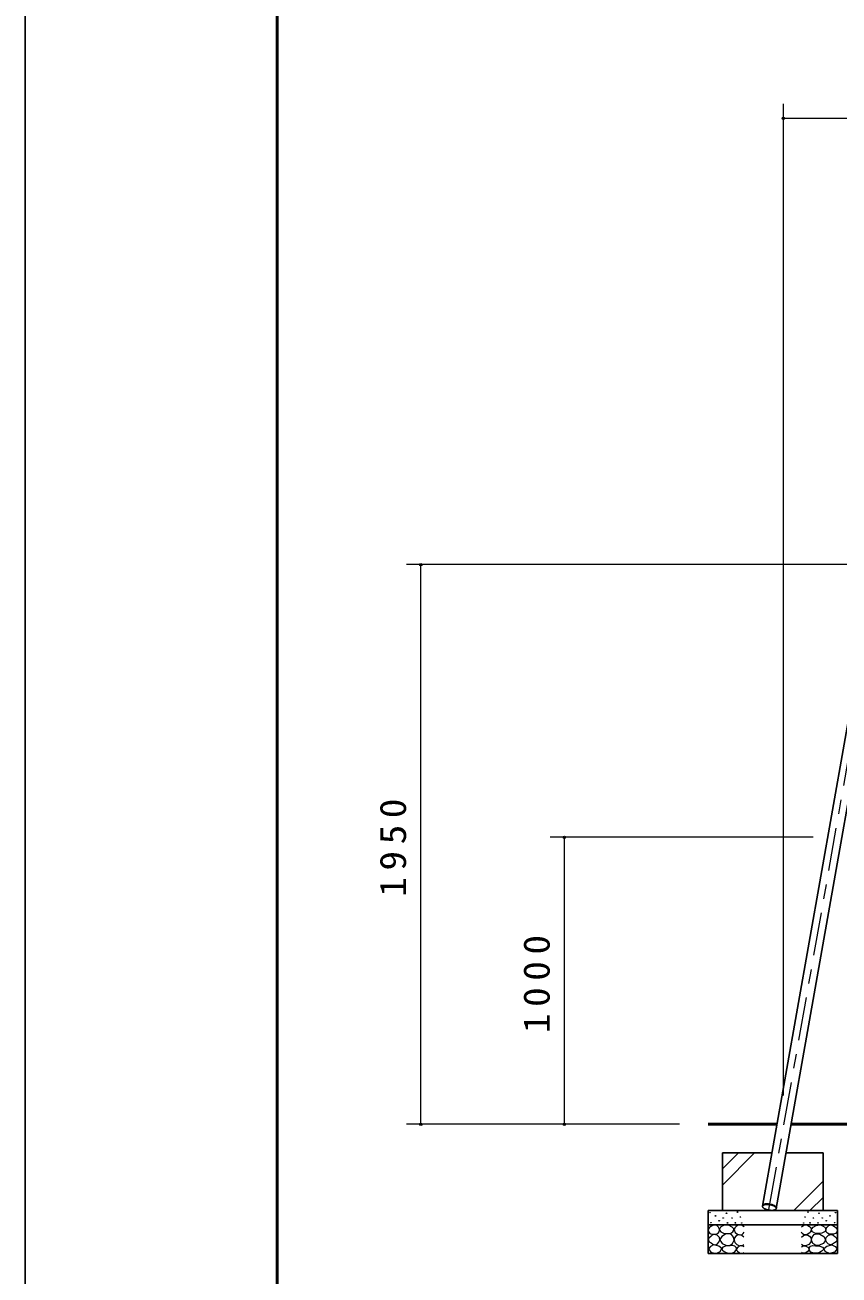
# Model space of a CAD drawing. Units: millimetres on the paper, with parts at other scales. Extents: x 197 to 617, y 140 to 437.
# Drawn here: x 196.6 to 253.3, y 203 to 290 of the extents above; entities that cross this region are included whole.
import ezdxf

# ---------------------------------------------------------------- set-up
doc = ezdxf.new("R2010")
doc.units = ezdxf.units.MM
doc.linetypes.add('USER2', pattern=[6, 3, -1, 1, -1])
for name, color, linetype, lineweight in [('A3図枠', 140, 'Continuous', 50), ('線', 2, 'Continuous', 25), ('補助', 2, 'Continuous', 13)]:
    doc.layers.add(name, color=color, linetype=linetype, lineweight=lineweight)
doc.styles.add('ＭＳ ゴシック', font='')
doc.styles.get('ＭＳ ゴシック').set_extended_font_data('MS Gothic')

# ---------------------------------------------------------------- blocks, each defined once
blk = doc.blocks.new('dimension_origin')
at = {"color": 0, "linetype": 'Continuous', "lineweight": -2}
blk.add_circle((0, 0), 1.25, dxfattribs=at)

msp = doc.modelspace()

# ---------------------------------------------------------------- linework, layer by layer
at = {"layer": 'A3図枠', "color": 7}
msp.add_line((214.142, 422.455), (214.142, 155.455), dxfattribs=at)
at = {"layer": '線', "color": 1, "linetype": 'USER2', "lineweight": 13}
msp.add_line((248.38, 207.509), (256.299, 252.418), dxfattribs=at)
at = {"layer": '線', "color": 7}
for p, q in [((247.929, 207.747), (255.405, 250.145)), ((248.886, 207.578), (256.362, 249.977)), ((245.142, 211.455), (245.142, 207.455)), ((248.583, 211.455), (245.142, 211.455)), ((252.142, 211.455), (249.57, 211.455)), ((252.142, 207.455), (252.142, 211.455)), ((244.142, 207.455), (244.142, 204.455)), ((244.142, 207.455), (253.142, 207.455)), ((253.142, 204.455), (253.142, 207.455)), ((244.142, 206.455), (253.142, 206.455)), ((244.142, 204.455), (253.142, 204.455))]:
    msp.add_line(p, q, dxfattribs=at)
at = {"layer": '線', "color": 7, "lineweight": 50}
for p, q in [((248.935, 213.455), (244.142, 213.455)), ((315.362, 213.455), (249.922, 213.455))]:
    msp.add_line(p, q, dxfattribs=at)
at = {"layer": '線', "color": 7, "lineweight": 13}
for p, q in [((245.142, 210.344), (246.254, 211.455)), ((245.142, 209.221), (247.376, 211.455)), ((250.112, 207.455), (252.142, 209.486)), ((251.234, 207.455), (252.142, 208.364))]:
    msp.add_line(p, q, dxfattribs=at)
at = {"layer": '線', "color": 7}
for points in [[(196.588, 139.92), (616.697, 139.92), (616.697, 436.915), (196.588, 436.915)], [(247.929, 207.747), (247.928, 207.73), (247.93, 207.713), (247.936, 207.695), (247.946, 207.677), (247.96, 207.659), (247.976, 207.641), (247.996, 207.623), (248.019, 207.606), (248.045, 207.588), (248.074, 207.572), (248.106, 207.556), (248.139, 207.541), (248.175, 207.527), (248.212, 207.514), (248.251, 207.502), (248.291, 207.491), (248.332, 207.481), (248.374, 207.473), (248.416, 207.467), (248.458, 207.462), (248.499, 207.458), (248.54, 207.456), (248.579, 207.455), (248.618, 207.456), (248.655, 207.459), (248.689, 207.463), (248.722, 207.469), (248.753, 207.476), (248.78, 207.485), (248.805, 207.495), (248.827, 207.506), (248.846, 207.519), (248.861, 207.532), (248.873, 207.547), (248.881, 207.562), (248.886, 207.578), (248.887, 207.595), (248.885, 207.613), (248.878, 207.63), (248.869, 207.648), (248.855, 207.666), (248.839, 207.684), (248.819, 207.702), (248.796, 207.72), (248.769, 207.737), (248.741, 207.754), (248.709, 207.77), (248.676, 207.785), (248.64, 207.799), (248.603, 207.812), (248.564, 207.824), (248.523, 207.835), (248.482, 207.844), (248.441, 207.852), (248.399, 207.859), (248.357, 207.864), (248.316, 207.868), (248.275, 207.87), (248.235, 207.87), (248.197, 207.869), (248.16, 207.866), (248.125, 207.862), (248.093, 207.856), (248.062, 207.849), (248.035, 207.841), (248.01, 207.831), (247.988, 207.819), (247.969, 207.807), (247.954, 207.793), (247.942, 207.779), (247.934, 207.763)]]:
    msp.add_lwpolyline(points, close=True, dxfattribs=at)
at = {"layer": '線'}
msp.add_lwpolyline([(248.893, 207.617), (248.893, 207.642), (248.885, 207.668), (248.869, 207.695), (248.845, 207.722), (248.814, 207.748), (248.776, 207.774), (248.732, 207.798), (248.682, 207.821), (248.628, 207.842), (248.57, 207.86), (248.509, 207.876), (248.447, 207.888), (248.384, 207.898), (248.322, 207.904), (248.262, 207.906), (248.203, 207.906), (248.149, 207.901), (248.099, 207.893), (248.055, 207.882), (248.016, 207.868), (247.985, 207.851), (247.96, 207.831), (247.944, 207.81), (247.936, 207.786)], dxfattribs=at)
at = {"layer": '補助'}
for p, q in [((249.388, 215.455), (249.388, 284.55)), ((249.388, 283.55), (315.856, 283.55)), ((254.342, 252.455), (223.142, 252.455)), ((224.142, 213.455), (224.142, 252.455)), ((251.449, 233.455), (233.142, 233.455)), ((234.142, 213.455), (234.142, 233.455)), ((242.142, 213.455), (223.142, 213.455)), ((242.142, 213.455), (233.142, 213.455))]:
    msp.add_line(p, q, dxfattribs=at)
for points in [[(244.591, 206.443), (244.462, 206.393), (244.338, 206.323), (244.221, 206.242), (244.148, 206.133), (244.168, 205.981), (244.268, 205.854), (244.405, 205.802), (244.56, 205.797), (244.712, 205.809), (244.838, 205.86), (244.913, 205.966), (244.94, 206.095), (244.923, 206.199), (244.864, 206.298), (244.741, 206.394)], [(245.38, 206.445), (245.282, 206.433), (245.169, 206.391), (245.01, 206.275), (244.936, 206.137), (244.954, 206.058), (245.028, 205.97), (245.218, 205.874), (245.418, 205.845), (245.565, 205.842), (245.715, 205.872), (245.867, 205.964), (245.942, 206.088), (245.923, 206.181), (245.828, 206.288), (245.615, 206.413)], [(251.905, 206.445), (252.003, 206.433), (252.116, 206.391), (252.275, 206.275), (252.348, 206.137), (252.331, 206.058), (252.256, 205.97), (252.066, 205.874), (251.867, 205.845), (251.72, 205.842), (251.57, 205.872), (251.418, 205.964), (251.343, 206.088), (251.362, 206.181), (251.456, 206.288), (251.67, 206.413)], [(252.693, 206.443), (252.823, 206.393), (252.947, 206.323), (253.064, 206.242), (253.137, 206.133), (253.117, 205.981), (253.017, 205.854), (252.879, 205.802), (252.725, 205.797), (252.573, 205.809), (252.446, 205.86), (252.371, 205.966), (252.345, 206.095), (252.362, 206.199), (252.421, 206.298), (252.544, 206.394)], [(244.541, 205.784), (244.434, 205.729), (244.325, 205.645), (244.196, 205.509), (244.148, 205.372), (244.22, 205.276), (244.35, 205.189), (244.483, 205.103), (244.617, 205.062), (244.77, 205.111), (244.895, 205.239), (244.958, 205.405), (244.927, 205.575), (244.764, 205.72)], [(245.126, 205.159), (245.377, 205.021), (245.645, 205.002), (245.85, 205.151), (245.947, 205.386), (245.902, 205.601), (245.764, 205.764), (245.587, 205.833), (245.364, 205.807), (245.088, 205.646), (244.969, 205.429), (245.022, 205.285)], [(252.159, 205.159), (251.907, 205.021), (251.64, 205.002), (251.434, 205.151), (251.337, 205.386), (251.383, 205.601), (251.521, 205.764), (251.698, 205.833), (251.921, 205.807), (252.196, 205.646), (252.316, 205.429), (252.263, 205.285)], [(252.744, 205.784), (252.851, 205.729), (252.959, 205.645), (253.088, 205.509), (253.137, 205.372), (253.064, 205.276), (252.934, 205.189), (252.801, 205.103), (252.668, 205.062), (252.515, 205.111), (252.389, 205.239), (252.327, 205.405), (252.357, 205.575), (252.521, 205.72)], [(244.524, 205.066), (244.298, 204.945), (244.162, 204.769), (244.331, 204.544), (244.7, 204.461), (244.987, 204.584), (245.096, 204.791), (244.88, 204.973)], [(245.666, 204.983), (245.516, 204.995), (245.353, 204.967), (245.174, 204.885), (245.088, 204.777), (245.142, 204.684), (245.261, 204.594), (245.39, 204.517), (245.537, 204.469), (245.774, 204.474), (245.98, 204.556), (246.074, 204.652), (246.115, 204.767), (246.094, 204.87), (246.012, 204.961), (245.844, 205.012)], [(251.618, 204.983), (251.769, 204.995), (251.932, 204.967), (252.11, 204.885), (252.197, 204.777), (252.143, 204.684), (252.024, 204.594), (251.894, 204.517), (251.748, 204.469), (251.511, 204.474), (251.305, 204.556), (251.211, 204.652), (251.17, 204.767), (251.191, 204.87), (251.272, 204.961), (251.44, 205.012)], [(252.76, 205.066), (252.987, 204.945), (253.123, 204.769), (252.953, 204.544), (252.585, 204.461), (252.298, 204.584), (252.189, 204.791), (252.405, 204.973)]]:
    msp.add_lwpolyline(points, close=True, dxfattribs=at)
for points in [[(246.642, 206.321), (246.474, 206.418), (246.3, 206.448), (246.188, 206.414), (246.085, 206.34), (245.995, 206.234), (245.958, 206.1), (246.031, 205.924), (246.192, 205.795), (246.358, 205.748), (246.503, 205.77), (246.584, 205.838), (246.642, 205.928)], [(250.642, 206.321), (250.811, 206.418), (250.985, 206.448), (251.097, 206.414), (251.2, 206.34), (251.289, 206.234), (251.327, 206.1), (251.253, 205.924), (251.092, 205.795), (250.926, 205.748), (250.782, 205.77), (250.701, 205.838), (250.642, 205.928)], [(246.636, 205.599), (246.493, 205.708), (246.332, 205.757), (246.198, 205.733), (246.078, 205.656), (245.99, 205.54), (245.958, 205.396), (246.011, 205.224), (246.135, 205.086), (246.288, 205.008), (246.44, 204.991), (246.543, 205.019), (246.636, 205.073)], [(250.649, 205.599), (250.791, 205.708), (250.953, 205.757), (251.087, 205.733), (251.206, 205.656), (251.294, 205.54), (251.327, 205.396), (251.273, 205.224), (251.149, 205.086), (250.996, 205.008), (250.845, 204.991), (250.742, 205.019), (250.649, 205.073)], [(246.642, 204.908), (246.522, 204.975), (246.376, 204.991), (246.202, 204.904), (246.116, 204.769), (246.129, 204.695), (246.186, 204.61), (246.329, 204.501), (246.478, 204.465), (246.563, 204.486), (246.642, 204.528)], [(250.642, 204.908), (250.763, 204.975), (250.908, 204.991), (251.083, 204.904), (251.168, 204.769), (251.156, 204.695), (251.099, 204.61), (250.955, 204.501), (250.807, 204.465), (250.721, 204.486), (250.642, 204.528)]]:
    msp.add_lwpolyline(points, dxfattribs=at)
for centre in [(244.274, 207.299), (246.191, 207.337), (251.094, 207.337), (253.01, 207.299), (244.338, 206.602), (244.655, 207.071), (244.914, 206.735), (245.193, 206.925), (245.421, 207.255), (245.491, 206.583), (245.812, 206.926), (246.045, 206.586), (246.391, 206.997), (246.488, 206.575), (250.797, 206.575), (250.894, 206.997), (251.24, 206.586), (251.472, 206.926), (251.793, 206.583), (251.863, 207.255), (252.091, 206.925), (252.37, 206.735), (252.63, 207.071), (252.947, 206.602)]:
    msp.add_circle(centre, 0.02, dxfattribs=at)

# ---------------------------------------------------------------- block references
at = {"layer": '補助', "xscale": 0.0667, "yscale": 0.0667}
msp.add_blockref('dimension_origin', (249.388, 283.55), dxfattribs=at)
for p, rotation in [((224.142, 252.455), 270), ((234.142, 233.455), 270), ((224.142, 213.455), 90), ((234.142, 213.455), 90)]:
    msp.add_blockref('dimension_origin', p, dxfattribs=dict(at, rotation=rotation))

# ---------------------------------------------------------------- texts
at = {"layer": '補助', "char_height": 1.833, "attachment_point": 8, "rotation": 90, "style": 'ＭＳ ゴシック'}
for s, insert in [('\\T1.33;\\W1.1;1950', (223.142, 232.955)), ('\\T1.33;\\W1.1;1000', (233.142, 223.455))]:
    msp.add_mtext(s, dxfattribs=dict(at, insert=insert))

doc.saveas('drawing.dxf')
